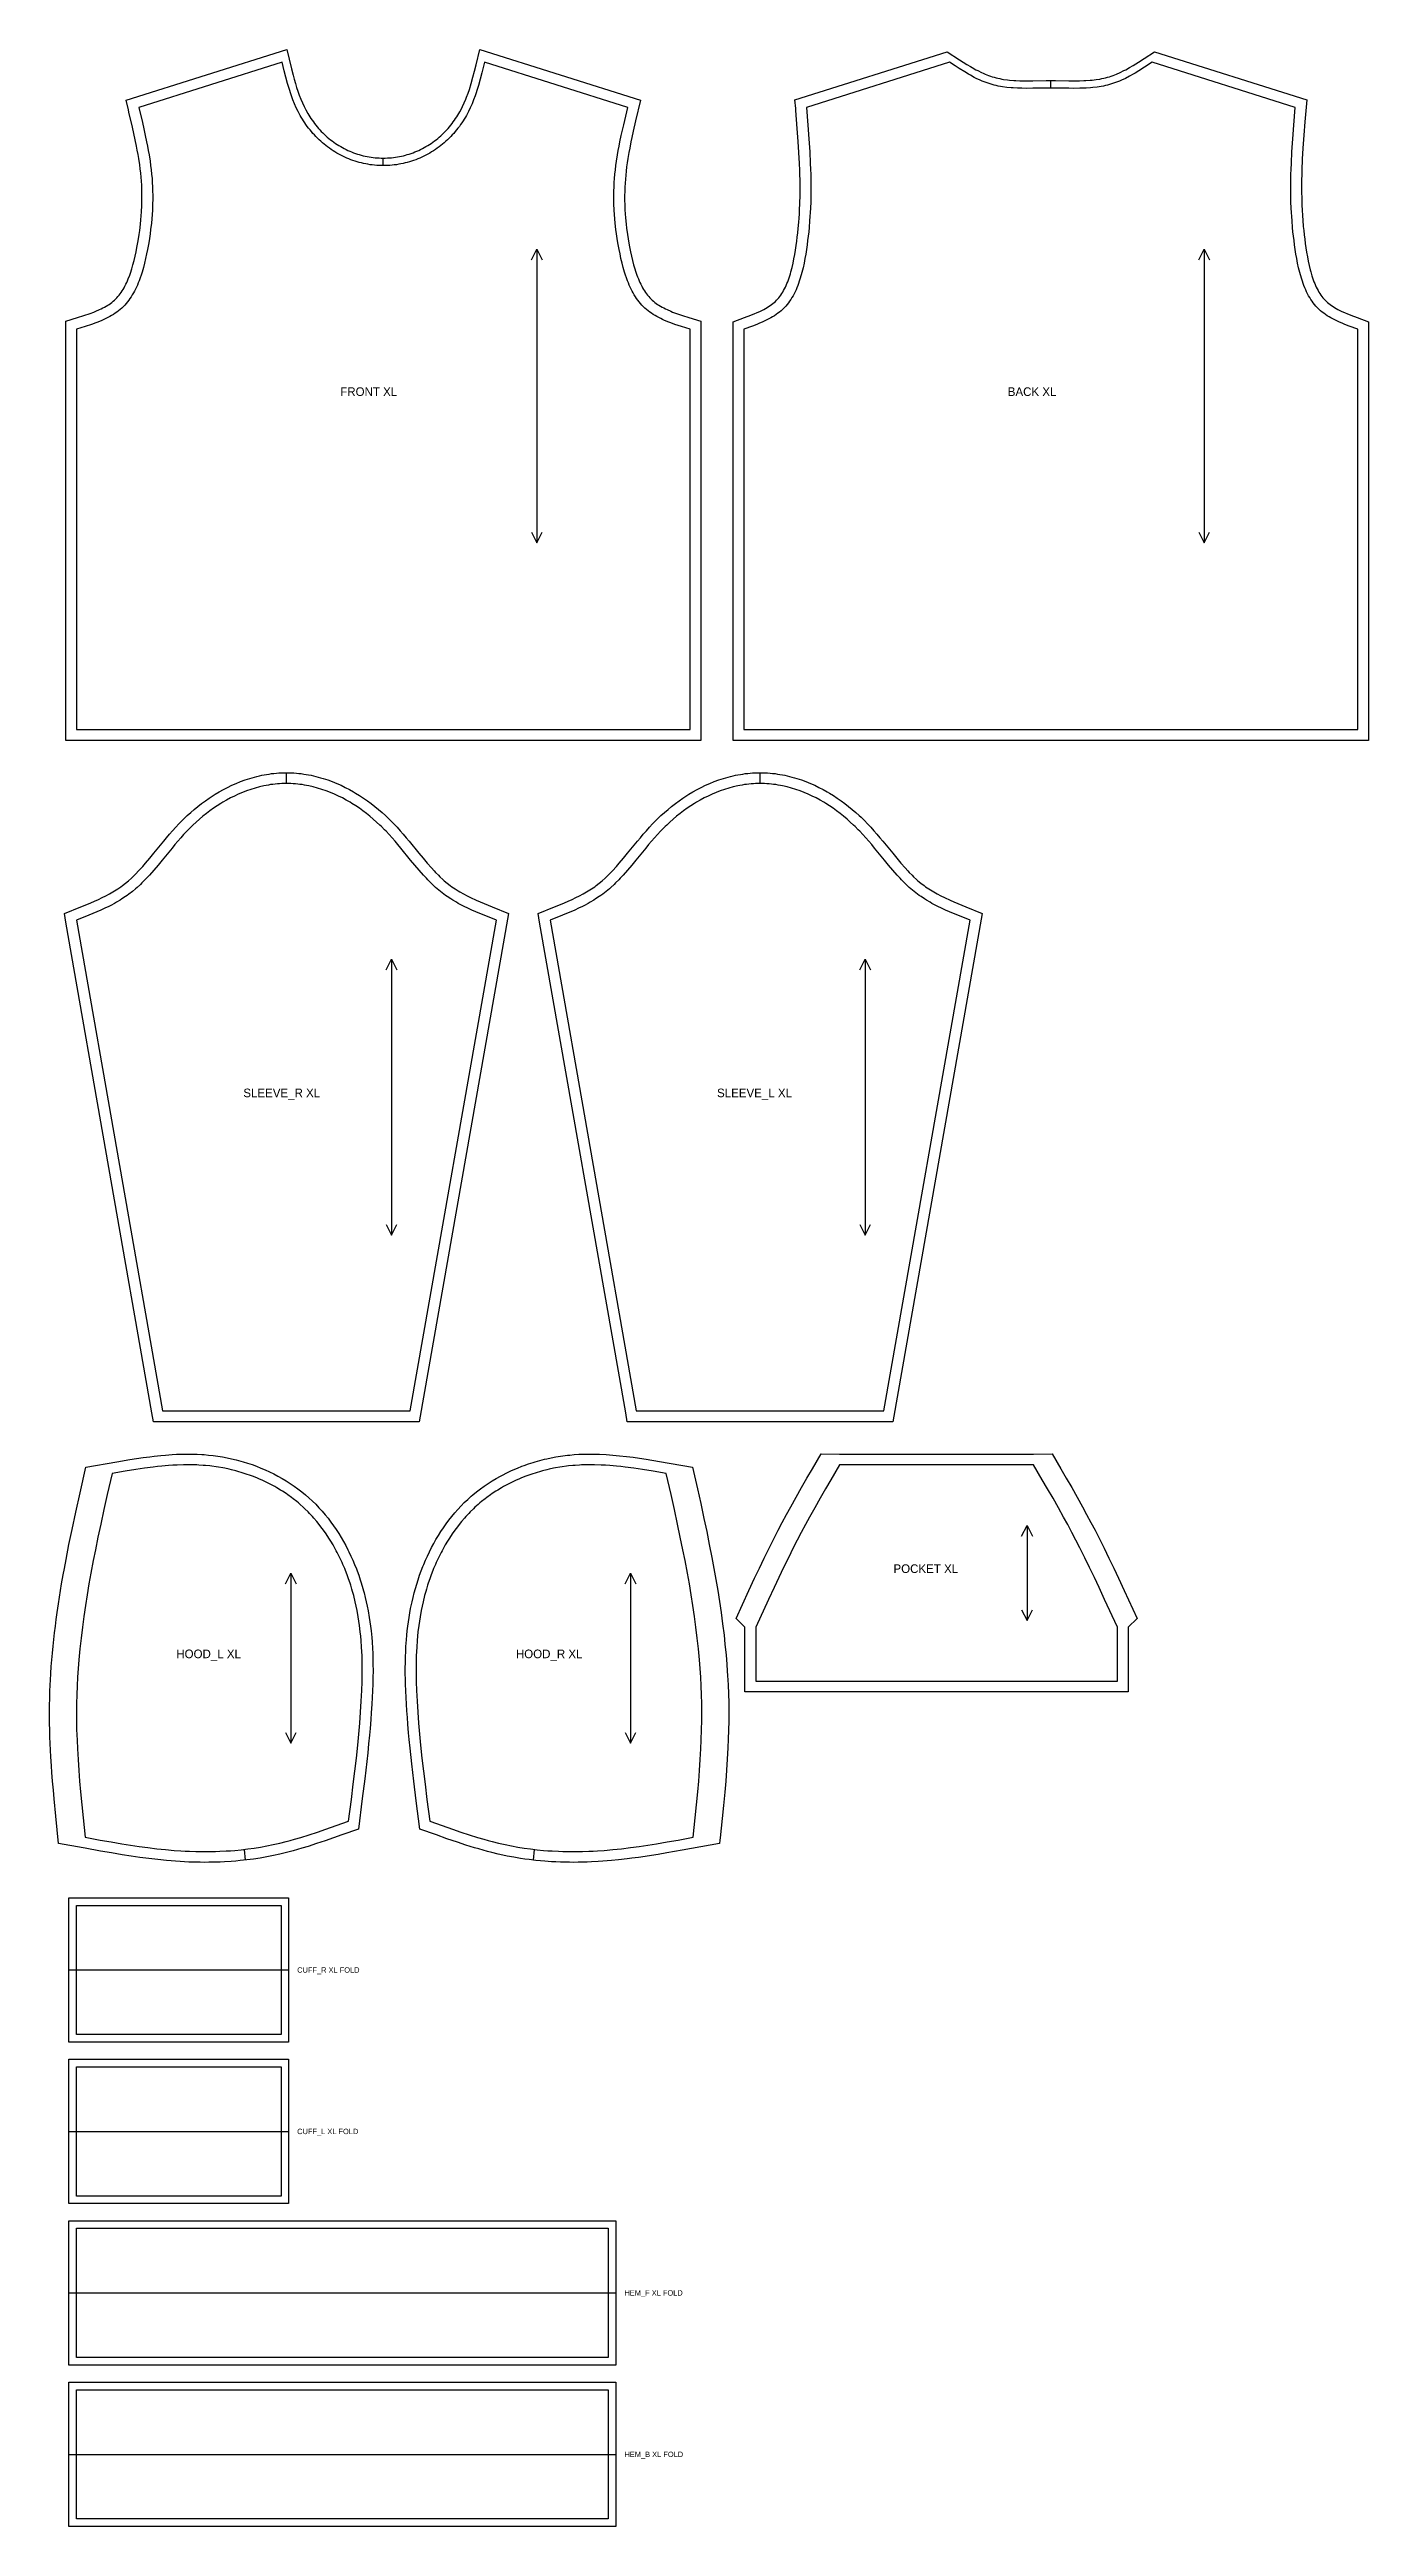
# Model space of a CAD drawing. Extents: x 10 to 1235, y 28 to 2329.
import ezdxf

# ---------------------------------------------------------------- set-up
doc = ezdxf.new("R2010")
doc.units = 0
for name, color, linetype in [('CUT', 7, 'CONTINUOUS'), ('FOLD', 6, 'CONTINUOUS'), ('GRAIN', 3, 'CONTINUOUS'), ('NOTCH', 1, 'CONTINUOUS'), ('SEW', 5, 'CONTINUOUS'), ('TEXT', 2, 'CONTINUOUS')]:
    doc.layers.add(name, color=color, linetype=linetype)

msp = doc.modelspace()

# ---------------------------------------------------------------- linework, layer by layer
at = {"layer": 'CUT'}
for points in [[(83.271, 2273.028), (81.121, 2282.075), (230.296, 2329.183), (234.744, 2311.16), (236.244, 2305.353), (237.283, 2301.53), (238.367, 2297.753), (239.505, 2294.026), (240.708, 2290.356), (241.985, 2286.746), (243.346, 2283.203), (244.801, 2279.731), (246.36, 2276.334), (248.031, 2273.015), (249.826, 2269.778), (250.772, 2268.192), (251.776, 2266.59), (252.817, 2265.008), (253.896, 2263.446), (255.011, 2261.904), (256.163, 2260.384), (257.349, 2258.887), (258.57, 2257.414), (259.825, 2255.967), (261.112, 2254.546), (262.431, 2253.153), (263.78, 2251.788), (265.16, 2250.453), (266.569, 2249.15), (268.007, 2247.878), (269.472, 2246.639), (270.963, 2245.435), (272.48, 2244.265), (274.022, 2243.132), (275.588, 2242.037), (277.176, 2240.979), (278.787, 2239.961), (280.42, 2238.983), (282.072, 2238.047), (283.745, 2237.152), (285.427, 2236.305), (287.13, 2235.5), (288.852, 2234.736), (290.592, 2234.014), (292.349, 2233.334), (294.121, 2232.696), (295.909, 2232.101), (297.711, 2231.549), (299.525, 2231.04), (301.351, 2230.574), (303.187, 2230.152), (305.032, 2229.774), (306.886, 2229.439), (308.747, 2229.148), (310.614, 2228.902), (312.486, 2228.7), (314.362, 2228.542), (316.24, 2228.43), (318.12, 2228.362), (320, 2228.34), (321.88, 2228.362), (323.76, 2228.43), (325.638, 2228.542), (327.514, 2228.7), (329.386, 2228.902), (331.253, 2229.148), (333.114, 2229.439), (334.968, 2229.774), (336.813, 2230.152), (338.649, 2230.574), (340.475, 2231.04), (342.289, 2231.549), (344.091, 2232.101), (345.879, 2232.696), (347.651, 2233.334), (349.408, 2234.014), (351.148, 2234.736), (352.87, 2235.5), (354.573, 2236.305), (356.255, 2237.152), (357.928, 2238.047), (359.58, 2238.983), (361.213, 2239.961), (362.824, 2240.979), (364.412, 2242.037), (365.978, 2243.132), (367.52, 2244.265), (369.037, 2245.435), (370.528, 2246.639), (371.993, 2247.878), (373.431, 2249.15), (374.84, 2250.453), (376.22, 2251.788), (377.569, 2253.153), (378.888, 2254.546), (380.175, 2255.967), (381.43, 2257.414), (382.651, 2258.887), (383.837, 2260.384), (384.989, 2261.904), (386.104, 2263.446), (387.183, 2265.008), (388.224, 2266.59), (389.228, 2268.192), (391.087, 2271.386), (392.819, 2274.664), (393.64, 2276.334), (395.199, 2279.731), (396.654, 2283.203), (397.346, 2284.966), (398.664, 2288.543), (399.902, 2292.184), (401.633, 2297.753), (403.241, 2303.436), (404.762, 2309.216), (406.233, 2315.073), (409.704, 2329.183), (558.879, 2282.075), (554.377, 2263.082), (552.114, 2253.204), (550.827, 2247.31), (550.009, 2243.396), (548.851, 2237.545), (548.132, 2233.659), (547.144, 2227.853), (546.551, 2223.997), (546.017, 2220.154), (545.545, 2216.323), (545.138, 2212.504), (544.804, 2208.722), (544.541, 2204.967), (544.346, 2201.209), (544.219, 2197.447), (544.159, 2193.678), (544.164, 2189.901), (544.296, 2184.216), (544.465, 2180.412), (544.699, 2176.594), (544.996, 2172.761), (545.561, 2166.978), (546.016, 2163.1), (546.814, 2157.242), (547.423, 2153.309), (548.451, 2147.363), (549.634, 2141.273), (550.51, 2137.201), (551.461, 2133.174), (552.496, 2129.211), (553.621, 2125.332), (554.219, 2123.431), (555.493, 2119.717), (556.169, 2117.91), (556.873, 2116.138), (557.604, 2114.405), (558.363, 2112.713), (559.151, 2111.064), (559.967, 2109.461), (560.812, 2107.905), (561.686, 2106.398), (562.59, 2104.942), (563.523, 2103.539), (564.485, 2102.19), (565.478, 2100.896), (566.5, 2099.658), (567.554, 2098.476), (568.639, 2097.351), (569.761, 2096.277), (570.899, 2095.276), (572.094, 2094.305), (573.346, 2093.364), (574.653, 2092.452), (576.015, 2091.566), (577.432, 2090.707), (578.902, 2089.873), (580.424, 2089.064), (581.996, 2088.277), (583.616, 2087.513), (586.99, 2086.046), (588.74, 2085.34), (592.354, 2083.978), (598.02, 2082.028), (603.922, 2080.143), (615, 2076.715), (615, 1687.34), (25, 1687.34), (25, 2076.715), (36.078, 2080.143), (41.98, 2082.028), (47.646, 2083.978), (51.26, 2085.34), (53.01, 2086.046), (56.384, 2087.513), (58.004, 2088.277), (59.576, 2089.064), (61.098, 2089.873), (62.568, 2090.707), (63.985, 2091.566), (65.347, 2092.452), (66.654, 2093.364), (67.906, 2094.305), (69.101, 2095.276), (70.239, 2096.277), (71.361, 2097.351), (72.446, 2098.476), (73.5, 2099.658), (74.522, 2100.896), (75.515, 2102.19), (76.477, 2103.539), (77.41, 2104.942), (78.314, 2106.398), (79.188, 2107.905), (80.033, 2109.461), (80.849, 2111.064), (81.637, 2112.713), (82.396, 2114.405), (83.127, 2116.138), (84.507, 2119.717), (85.157, 2121.559), (86.379, 2125.332), (87.504, 2129.211), (88.539, 2133.174), (89.49, 2137.201), (90.366, 2141.273), (91.176, 2145.37), (92.249, 2151.334), (93.186, 2157.242), (93.733, 2161.153), (94.439, 2166.978), (94.831, 2170.838), (95.16, 2174.679), (95.426, 2178.505), (95.704, 2184.216), (95.808, 2188.009), (95.847, 2191.79), (95.82, 2195.563), (95.726, 2199.329), (95.565, 2203.089), (95.336, 2206.845), (95.039, 2210.599), (94.667, 2214.412), (94.227, 2218.237), (93.723, 2222.074), (92.856, 2227.853), (92.21, 2231.721), (91.514, 2235.6), (90.773, 2239.492), (89.586, 2245.352), (88.322, 2251.237), (86.996, 2257.147), (83.745, 2271.033)], [(703.034, 2274.518), (702.378, 2282.472), (843.849, 2327.147), (855.046, 2319.768), (858.48, 2317.549), (861.897, 2315.399), (865.301, 2313.339), (867, 2312.348), (870.393, 2310.457), (872.088, 2309.561), (875.476, 2307.88), (877.17, 2307.1), (878.864, 2306.361), (880.56, 2305.667), (882.257, 2305.02), (883.956, 2304.42), (885.659, 2303.87), (887.363, 2303.371), (889.087, 2302.916), (890.831, 2302.504), (892.596, 2302.132), (894.382, 2301.798), (896.187, 2301.501), (899.858, 2301.01), (901.721, 2300.813), (905.505, 2300.505), (907.423, 2300.391), (911.309, 2300.231), (915.257, 2300.15), (919.264, 2300.13), (923.324, 2300.156), (935.775, 2300.318), (940, 2300.34), (944.225, 2300.318), (956.676, 2300.156), (960.736, 2300.13), (966.724, 2300.181), (970.643, 2300.3), (972.577, 2300.391), (976.396, 2300.645), (978.279, 2300.813), (981.987, 2301.239), (985.618, 2301.798), (987.404, 2302.132), (989.169, 2302.504), (990.913, 2302.916), (992.637, 2303.371), (994.341, 2303.87), (996.044, 2304.42), (997.743, 2305.02), (999.44, 2305.667), (1001.136, 2306.361), (1004.524, 2307.88), (1007.912, 2309.561), (1009.607, 2310.457), (1013, 2312.348), (1016.4, 2314.357), (1021.52, 2317.549), (1026.678, 2320.897), (1036.151, 2327.147), (1177.622, 2282.472), (1175.953, 2262.116), (1174.999, 2249.773), (1174.16, 2237.505), (1173.589, 2227.35), (1173.166, 2217.267), (1173.046, 2213.256), (1172.926, 2207.383), (1172.877, 2201.59), (1172.886, 2197.736), (1173.008, 2190.036), (1173.195, 2184.257), (1173.368, 2180.398), (1173.704, 2174.593), (1173.98, 2170.708), (1174.475, 2164.853), (1174.862, 2160.927), (1175.295, 2156.98), (1175.777, 2153.009), (1176.307, 2149.012), (1176.889, 2144.987), (1177.541, 2140.829), (1178.256, 2136.691), (1179.043, 2132.595), (1179.914, 2128.561), (1180.877, 2124.612), (1181.397, 2122.675), (1182.517, 2118.892), (1183.119, 2117.051), (1183.749, 2115.248), (1184.41, 2113.484), (1185.101, 2111.762), (1185.822, 2110.086), (1186.575, 2108.457), (1187.359, 2106.877), (1188.174, 2105.349), (1189.022, 2103.874), (1189.902, 2102.454), (1190.814, 2101.09), (1191.759, 2099.783), (1192.737, 2098.534), (1193.749, 2097.344), (1194.796, 2096.211), (1195.885, 2095.132), (1196.998, 2094.121), (1198.176, 2093.138), (1199.417, 2092.182), (1200.721, 2091.251), (1202.088, 2090.345), (1203.515, 2089.461), (1205.002, 2088.6), (1206.545, 2087.76), (1209.79, 2086.138), (1213.229, 2084.584), (1215.013, 2083.828), (1218.695, 2082.35), (1224.455, 2080.182), (1235, 2076.345), (1235, 1687.34), (645, 1687.34), (645, 2076.345), (655.545, 2080.182), (661.305, 2082.35), (664.987, 2083.828), (666.771, 2084.584), (670.21, 2086.138), (673.455, 2087.76), (674.998, 2088.6), (676.485, 2089.461), (677.912, 2090.345), (679.279, 2091.251), (680.583, 2092.182), (681.824, 2093.138), (683.002, 2094.121), (684.115, 2095.132), (685.204, 2096.211), (686.251, 2097.344), (687.263, 2098.534), (688.241, 2099.783), (689.186, 2101.09), (690.098, 2102.454), (690.978, 2103.874), (691.826, 2105.349), (692.641, 2106.877), (693.425, 2108.457), (694.178, 2110.086), (694.899, 2111.762), (695.59, 2113.484), (696.251, 2115.248), (696.881, 2117.051), (698.057, 2120.768), (698.603, 2122.675), (699.617, 2126.575), (700.533, 2130.569), (701.361, 2134.637), (702.11, 2138.756), (702.792, 2142.907), (703.408, 2147.003), (703.964, 2151.014), (704.47, 2154.998), (704.927, 2158.957), (705.337, 2162.893), (705.866, 2168.761), (706.164, 2172.652), (706.418, 2176.53), (706.632, 2180.398), (706.877, 2186.184), (707.071, 2193.886), (707.114, 2197.736), (707.115, 2203.519), (707.074, 2207.383), (706.954, 2213.256), (706.834, 2217.267), (706.6, 2223.308), (706.084, 2233.435), (705.438, 2243.629), (704.535, 2255.936), (703.204, 2272.448)], [(25.15, 1518.612), (23.738, 1526.664), (38.957, 1532.649), (44.561, 1534.916), (48.233, 1536.451), (51.846, 1538.016), (55.393, 1539.618), (58.866, 1541.265), (62.258, 1542.964), (65.562, 1544.723), (68.771, 1546.548), (71.881, 1548.446), (73.396, 1549.425), (76.345, 1551.446), (77.778, 1552.491), (80.611, 1554.689), (83.385, 1557.015), (86.108, 1559.462), (87.453, 1560.73), (90.114, 1563.347), (92.74, 1566.068), (96.633, 1570.324), (99.205, 1573.266), (103.049, 1577.811), (106.897, 1582.487), (116.044, 1593.716), (118.739, 1596.96), (121.488, 1600.202), (124.3, 1603.43), (127.184, 1606.634), (130.149, 1609.803), (131.663, 1611.367), (134.747, 1614.446), (137.904, 1617.452), (141.133, 1620.384), (144.434, 1623.235), (147.807, 1626.004), (151.251, 1628.686), (154.765, 1631.276), (158.35, 1633.772), (162.004, 1636.169), (163.857, 1637.329), (167.614, 1639.57), (171.439, 1641.702), (175.332, 1643.72), (179.291, 1645.62), (183.316, 1647.399), (187.408, 1649.052), (191.679, 1650.614), (196.014, 1652.033), (198.204, 1652.686), (200.408, 1653.3), (202.625, 1653.874), (204.854, 1654.408), (207.095, 1654.901), (209.347, 1655.351), (211.61, 1655.758), (213.882, 1656.121), (216.164, 1656.438), (218.453, 1656.709), (220.751, 1656.934), (223.055, 1657.11), (225.365, 1657.237), (227.681, 1657.314), (230, 1657.34), (232.319, 1657.314), (234.635, 1657.237), (236.945, 1657.11), (239.249, 1656.934), (241.547, 1656.709), (243.836, 1656.438), (246.118, 1656.121), (248.39, 1655.758), (250.653, 1655.351), (252.905, 1654.901), (255.146, 1654.408), (257.375, 1653.874), (259.592, 1653.3), (261.796, 1652.686), (263.986, 1652.033), (268.321, 1650.614), (272.592, 1649.052), (276.684, 1647.399), (280.709, 1645.62), (284.668, 1643.72), (288.561, 1641.702), (292.386, 1639.57), (294.273, 1638.463), (297.996, 1636.169), (301.65, 1633.772), (305.235, 1631.276), (308.749, 1628.686), (312.193, 1626.004), (315.566, 1623.235), (318.867, 1620.384), (322.096, 1617.452), (323.684, 1615.958), (326.804, 1612.915), (329.851, 1609.803), (332.816, 1606.634), (335.7, 1603.43), (338.512, 1600.202), (341.261, 1596.96), (343.956, 1593.716), (353.103, 1582.487), (356.951, 1577.811), (360.795, 1573.266), (364.659, 1568.883), (367.26, 1566.068), (368.569, 1564.695), (371.212, 1562.025), (372.547, 1560.73), (375.247, 1558.224), (376.615, 1557.015), (379.389, 1554.689), (382.222, 1552.491), (383.655, 1551.446), (386.604, 1549.425), (389.661, 1547.487), (391.229, 1546.548), (394.438, 1544.723), (397.742, 1542.964), (401.134, 1541.265), (406.372, 1538.812), (409.952, 1537.229), (413.596, 1535.68), (421.043, 1532.649), (436.262, 1526.664), (353.398, 1054.34), (106.602, 1054.34), (105.15, 1062.612)], [(465.15, 1518.612), (463.738, 1526.664), (478.957, 1532.649), (484.561, 1534.916), (488.233, 1536.451), (491.846, 1538.016), (495.393, 1539.618), (498.866, 1541.265), (502.258, 1542.964), (505.562, 1544.723), (508.771, 1546.548), (511.881, 1548.446), (513.396, 1549.425), (516.345, 1551.446), (517.778, 1552.491), (520.611, 1554.689), (523.385, 1557.015), (526.108, 1559.462), (527.453, 1560.73), (530.114, 1563.347), (532.74, 1566.068), (536.633, 1570.324), (539.205, 1573.266), (543.049, 1577.811), (546.897, 1582.487), (556.044, 1593.716), (558.739, 1596.96), (561.488, 1600.202), (564.3, 1603.43), (567.184, 1606.634), (570.149, 1609.803), (571.663, 1611.367), (574.747, 1614.446), (577.904, 1617.452), (581.133, 1620.384), (584.434, 1623.235), (587.807, 1626.004), (591.251, 1628.686), (594.765, 1631.276), (598.35, 1633.772), (602.004, 1636.169), (603.857, 1637.329), (607.614, 1639.57), (611.439, 1641.702), (615.332, 1643.72), (619.291, 1645.62), (623.316, 1647.399), (627.408, 1649.052), (631.679, 1650.614), (636.014, 1652.033), (638.204, 1652.686), (640.408, 1653.3), (642.625, 1653.874), (644.854, 1654.408), (647.095, 1654.901), (649.347, 1655.351), (651.61, 1655.758), (653.882, 1656.121), (656.164, 1656.438), (658.453, 1656.709), (660.751, 1656.934), (663.055, 1657.11), (665.365, 1657.237), (667.681, 1657.314), (670, 1657.34), (672.319, 1657.314), (674.635, 1657.237), (676.945, 1657.11), (679.249, 1656.934), (681.547, 1656.709), (683.836, 1656.438), (686.118, 1656.121), (688.39, 1655.758), (690.653, 1655.351), (692.905, 1654.901), (695.146, 1654.408), (697.375, 1653.874), (699.592, 1653.3), (701.796, 1652.686), (703.986, 1652.033), (708.321, 1650.614), (712.592, 1649.052), (716.684, 1647.399), (720.709, 1645.62), (724.668, 1643.72), (728.561, 1641.702), (732.386, 1639.57), (734.273, 1638.463), (737.996, 1636.169), (741.65, 1633.772), (745.235, 1631.276), (748.749, 1628.686), (752.193, 1626.004), (755.566, 1623.235), (758.867, 1620.384), (762.096, 1617.452), (763.684, 1615.958), (766.804, 1612.915), (769.851, 1609.803), (772.816, 1606.634), (775.7, 1603.43), (778.512, 1600.202), (781.261, 1596.96), (783.956, 1593.716), (793.103, 1582.487), (796.951, 1577.811), (800.795, 1573.266), (804.659, 1568.883), (807.26, 1566.068), (808.569, 1564.695), (811.212, 1562.025), (812.547, 1560.73), (815.247, 1558.224), (816.615, 1557.015), (819.389, 1554.689), (822.222, 1552.491), (823.655, 1551.446), (826.604, 1549.425), (829.661, 1547.487), (831.229, 1546.548), (834.438, 1544.723), (837.742, 1542.964), (841.134, 1541.265), (846.372, 1538.812), (849.952, 1537.229), (853.596, 1535.68), (861.043, 1532.649), (876.262, 1526.664), (793.398, 1054.34), (546.602, 1054.34), (545.15, 1062.612)], [(41.212, 658.434), (18.47, 662.595), (15.856, 687.808), (14.275, 704.033), (13.536, 712.185), (12.843, 720.362), (12.205, 728.566), (11.767, 734.736), (11.245, 742.986), (10.905, 749.191), (10.614, 755.411), (10.374, 761.646), (10.19, 767.897), (10.066, 774.162), (10.005, 780.443), (10.012, 786.739), (10.057, 790.977), (10.183, 797.329), (10.377, 803.674), (10.64, 810.01), (10.851, 814.23), (11.22, 820.552), (11.651, 826.865), (12.142, 833.168), (12.691, 839.461), (13.295, 845.744), (13.952, 852.016), (14.662, 858.276), (15.421, 864.525), (16.228, 870.762), (17.08, 876.987), (18.284, 885.266), (19.236, 891.46), (20.226, 897.641), (21.254, 903.807), (22.679, 912.006), (23.784, 918.125), (25.298, 926.225), (28.06, 940.333), (30.945, 954.363), (34.358, 970.309), (38.298, 988.148), (43.735, 1012.261), (72.389, 1017.164), (84.589, 1019.186), (90.725, 1020.142), (96.886, 1021.04), (103.072, 1021.863), (107.209, 1022.363), (113.436, 1023.028), (117.602, 1023.406), (123.872, 1023.865), (128.065, 1024.091), (134.377, 1024.298), (138.599, 1024.34), (142.832, 1024.299), (147.075, 1024.171), (151.328, 1023.949), (153.459, 1023.802), (157.727, 1023.432), (162.003, 1022.955), (166.297, 1022.367), (170.585, 1021.669), (174.863, 1020.861), (179.127, 1019.944), (183.375, 1018.919), (187.601, 1017.785), (189.705, 1017.177), (193.892, 1015.881), (198.05, 1014.478), (202.173, 1012.967), (206.258, 1011.349), (210.302, 1009.624), (214.3, 1007.792), (218.249, 1005.853), (222.145, 1003.808), (225.984, 1001.657), (229.761, 999.399), (233.473, 997.035), (237.116, 994.564), (240.685, 991.988), (244.177, 989.305), (247.587, 986.516), (250.892, 983.638), (254.086, 980.68), (257.184, 977.632), (260.188, 974.497), (263.097, 971.281), (265.913, 967.987), (268.634, 964.619), (271.263, 961.179), (273.799, 957.673), (276.243, 954.104), (278.596, 950.475), (280.858, 946.789), (283.029, 943.051), (285.11, 939.264), (287.102, 935.431), (288.065, 933.498), (289.924, 929.603), (291.695, 925.67), (293.378, 921.703), (294.974, 917.705), (295.739, 915.696), (297.205, 911.658), (298.584, 907.597), (299.242, 905.559), (300.493, 901.471), (301.658, 897.367), (302.209, 895.313), (303.247, 891.197), (304.203, 887.074), (305.08, 882.945), (305.879, 878.811), (306.94, 872.602), (307.559, 868.458), (308.109, 864.311), (308.595, 860.163), (309.205, 853.938), (309.537, 849.788), (309.931, 843.565), (310.127, 839.417), (310.327, 833.2), (310.401, 829.058), (310.431, 822.853), (310.37, 816.657), (310.227, 810.473), (310.009, 804.303), (309.724, 798.149), (309.382, 792.011), (308.846, 783.827), (308.389, 777.638), (307.717, 769.405), (307.169, 763.244), (306.387, 755.047), (305.549, 746.869), (304.663, 738.709), (302.771, 722.437), (300.503, 704.197), (296.839, 675.924), (281.456, 670.408), (273.707, 667.668), (265.914, 664.975), (258.071, 662.356), (250.173, 659.836), (244.209, 658.027), (240.212, 656.867), (236.197, 655.747), (230.141, 654.149), (224.041, 652.661), (217.894, 651.294), (211.73, 650.066), (205.593, 648.99), (199.435, 648.05), (193.258, 647.244), (187.067, 646.567), (182.933, 646.186), (178.795, 645.861), (172.581, 645.473), (168.436, 645.28), (164.29, 645.138), (158.07, 645.019), (153.924, 645), (149.781, 645.029), (143.571, 645.159), (139.436, 645.303), (135.306, 645.49), (131.182, 645.72), (127.065, 645.991), (122.955, 646.304), (118.78, 646.663), (110.463, 647.495), (102.189, 648.465), (93.954, 649.556), (85.756, 650.751), (77.592, 652.033), (67.433, 653.733), (57.317, 655.51), (43.221, 658.067)], [(632.716, 665.665), (632.394, 662.595), (597.581, 656.235), (583.431, 653.733), (575.307, 652.365), (569.194, 651.382), (563.062, 650.443), (556.91, 649.556), (550.737, 648.727), (546.61, 648.21), (538.325, 647.273), (532.083, 646.663), (527.908, 646.304), (523.798, 645.991), (519.681, 645.72), (513.493, 645.391), (509.36, 645.225), (505.223, 645.105), (501.083, 645.029), (496.939, 645), (492.794, 645.019), (488.647, 645.086), (484.501, 645.202), (480.355, 645.37), (476.21, 645.589), (469.999, 646.017), (465.863, 646.37), (461.731, 646.779), (455.545, 647.498), (451.429, 648.05), (447.321, 648.661), (441.177, 649.692), (435.029, 650.868), (430.915, 651.735), (426.823, 652.661), (420.723, 654.149), (416.68, 655.203), (412.657, 656.302), (408.651, 657.442), (404.663, 658.622), (396.734, 661.082), (388.864, 663.655), (379.101, 666.989), (369.407, 670.408), (354.025, 675.924), (350.619, 702.174), (348.338, 720.407), (346.429, 736.672), (344.889, 750.956), (344.078, 759.143), (343.508, 765.296), (342.802, 773.518), (342.318, 779.699), (341.875, 785.893), (341.482, 792.011), (341.139, 798.149), (340.855, 804.303), (340.637, 810.473), (340.532, 814.595), (340.443, 820.786), (340.432, 824.92), (340.494, 831.128), (340.592, 835.271), (340.828, 841.491), (341.05, 845.639), (341.485, 851.863), (341.847, 856.013), (342.269, 860.163), (342.754, 864.311), (343.305, 868.458), (343.923, 872.602), (344.612, 876.742), (345.375, 880.879), (346.661, 887.074), (347.617, 891.197), (348.655, 895.313), (349.778, 899.421), (350.986, 903.517), (352.279, 907.597), (353.659, 911.658), (355.125, 915.696), (356.677, 919.708), (357.486, 921.703), (359.169, 925.67), (360.94, 929.603), (362.799, 933.498), (364.746, 937.353), (366.783, 941.164), (368.909, 944.927), (371.125, 948.639), (373.433, 952.297), (375.831, 955.896), (378.321, 959.434), (380.903, 962.908), (383.579, 966.312), (386.347, 969.644), (389.209, 972.899), (392.166, 976.075), (395.217, 979.167), (398.363, 982.17), (401.605, 985.083), (403.277, 986.516), (406.686, 989.305), (410.178, 991.988), (413.747, 994.564), (417.39, 997.035), (421.102, 999.399), (424.88, 1001.657), (428.718, 1003.808), (430.659, 1004.844), (434.582, 1006.836), (438.556, 1008.721), (440.561, 1009.624), (444.605, 1011.349), (448.691, 1012.967), (450.748, 1013.736), (454.889, 1015.193), (459.062, 1016.543), (461.159, 1017.177), (465.373, 1018.365), (469.61, 1019.445), (471.736, 1019.944), (476, 1020.861), (480.278, 1021.669), (482.421, 1022.032), (486.713, 1022.675), (491, 1023.207), (493.137, 1023.432), (497.405, 1023.802), (501.663, 1024.072), (505.912, 1024.246), (510.15, 1024.33), (512.265, 1024.34), (516.486, 1024.298), (520.697, 1024.178), (526.992, 1023.865), (533.262, 1023.406), (539.506, 1022.818), (545.725, 1022.119), (551.918, 1021.323), (558.087, 1020.448), (564.232, 1019.51), (576.448, 1017.507), (607.128, 1012.261), (611.68, 992.099), (614.765, 978.25), (617.798, 964.339), (620.337, 952.363), (622.803, 940.333), (625.18, 928.246), (627.08, 918.125), (628.905, 907.91), (630.637, 897.641), (632.267, 887.332), (633.784, 876.987), (635.179, 866.606), (636.444, 856.191), (637.356, 847.836), (638.362, 837.365), (639.055, 828.967), (639.507, 822.657), (639.774, 818.446), (640.224, 810.01), (640.559, 801.56), (640.773, 793.095), (640.861, 784.638), (640.825, 776.254), (640.673, 767.897), (640.416, 759.566), (640.061, 751.263), (639.495, 740.921), (638.809, 730.621), (638.02, 720.362), (637.147, 710.145), (636.01, 697.937), (634.803, 685.787), (632.926, 667.67)], [(665.864, 803.34), (655.864, 803.34), (655.864, 863.34), (647.678, 871.662), (659.646, 897.706), (664.859, 908.889), (669.263, 918.206), (673.732, 927.517), (678.278, 936.815), (682.913, 946.094), (686.692, 953.499), (690.541, 960.884), (694.447, 968.214), (698.362, 975.397), (703.323, 984.304), (708.341, 993.139), (713.401, 1001.911), (718.485, 1010.629), (726.628, 1024.486), (743.864, 1024.34), (923.864, 1024.34), (941.099, 1024.486), (949.242, 1010.629), (954.326, 1001.911), (959.386, 993.139), (964.404, 984.304), (969.365, 975.397), (973.28, 968.214), (977.186, 960.884), (981.035, 953.499), (984.814, 946.094), (989.449, 936.815), (993.995, 927.517), (998.464, 918.206), (1002.868, 908.889), (1008.081, 897.706), (1020.049, 871.662), (1011.864, 863.34), (1011.864, 803.34), (1001.864, 803.34)], [(28, 612), (232, 612), (232, 478), (28, 478)], [(28, 462), (232, 462), (232, 328), (28, 328)], [(28, 312), (536, 312), (536, 178), (28, 178)], [(28, 162), (536, 162), (536, 28), (28, 28)]]:
    msp.add_lwpolyline(points, close=True, dxfattribs=at)
at = {"layer": 'FOLD'}
for points in [[(28, 545), (232, 545)], [(28, 395), (232, 395)], [(28, 245), (536, 245)], [(28, 95), (536, 95)]]:
    msp.add_lwpolyline(points, dxfattribs=at)
at = {"layer": 'GRAIN'}
for points in [[(457.5, 2133.74), (462.5, 2143.74), (467.5, 2133.74)], [(462.5, 2143.74), (462.5, 1870.94)], [(1077.5, 2133.74), (1082.5, 2143.74), (1087.5, 2133.74)], [(1082.5, 2143.74), (1082.5, 1870.94)], [(457.5, 1880.94), (462.5, 1870.94), (467.5, 1880.94)], [(1077.5, 1880.94), (1082.5, 1870.94), (1087.5, 1880.94)], [(322.5, 1474.1), (327.5, 1484.1), (332.5, 1474.1)], [(327.5, 1484.1), (327.5, 1227.58)], [(762.5, 1474.1), (767.5, 1484.1), (772.5, 1474.1)], [(767.5, 1484.1), (767.5, 1227.58)], [(322.5, 1237.58), (327.5, 1227.58), (332.5, 1237.58)], [(762.5, 1237.58), (767.5, 1227.58), (772.5, 1237.58)], [(912.864, 948.06), (917.864, 958.06), (922.864, 948.06)], [(917.864, 958.06), (917.864, 869.62)], [(229.074, 903.724), (234.074, 913.724), (239.074, 903.724)], [(234.074, 913.724), (234.074, 755.615)], [(544.506, 903.724), (549.506, 913.724), (554.506, 903.724)], [(549.506, 913.724), (549.506, 755.615)], [(912.864, 879.62), (917.864, 869.62), (922.864, 879.62)], [(229.074, 765.615), (234.074, 755.615), (239.074, 765.615)], [(544.506, 765.615), (549.506, 755.615), (554.506, 765.615)]]:
    msp.add_lwpolyline(points, dxfattribs=at)
at = {"layer": 'NOTCH'}
for points in [[(940, 2293.34), (940, 2300.34)], [(320, 2221.34), (320, 2228.34)], [(230, 1647.34), (230, 1657.34)], [(670, 1647.34), (670, 1657.34)], [(190.644, 657.007), (191.787, 647.073)], [(460.22, 657.007), (459.077, 647.073)]]:
    msp.add_lwpolyline(points, dxfattribs=at)
at = {"layer": 'SEW'}
for points in [[(93, 2275.34), (96.287, 2261.368), (97.647, 2255.381), (98.954, 2249.394), (100.192, 2243.406), (100.973, 2239.415), (101.711, 2235.424), (102.403, 2231.433), (103.343, 2225.446), (103.898, 2221.456), (104.39, 2217.465), (104.815, 2213.475), (105.165, 2209.512), (105.44, 2205.575), (105.645, 2201.637), (105.778, 2197.696), (105.841, 2193.75), (105.835, 2189.798), (105.76, 2185.839), (105.521, 2179.884), (105.277, 2175.902), (104.967, 2171.907), (104.592, 2167.899), (103.907, 2161.86), (103.371, 2157.813), (102.771, 2153.748), (102.109, 2149.664), (101, 2143.5), (100.16, 2139.254), (99.245, 2135.003), (98.244, 2130.766), (97.147, 2126.559), (95.941, 2122.403), (95.294, 2120.349), (93.905, 2116.301), (93.161, 2114.312), (92.382, 2112.349), (91.565, 2110.415), (90.711, 2108.511), (89.818, 2106.641), (88.884, 2104.806), (87.907, 2103.008), (86.888, 2101.251), (85.823, 2099.536), (84.712, 2097.866), (83.554, 2096.243), (82.346, 2094.668), (81.089, 2093.146), (79.779, 2091.677), (78.417, 2090.264), (77, 2088.91), (75.558, 2087.641), (74.065, 2086.428), (72.523, 2085.268), (70.935, 2084.158), (69.302, 2083.097), (67.628, 2082.082), (65.913, 2081.109), (64.162, 2080.177), (62.375, 2079.283), (60.556, 2078.425), (58.707, 2077.599), (54.927, 2076.037), (53, 2075.295), (49.087, 2073.877), (43.101, 2071.877), (35, 2069.34), (35, 1697.34), (605, 1697.34), (605, 2069.34), (596.899, 2071.877), (590.913, 2073.877), (587, 2075.295), (585.073, 2076.037), (581.293, 2077.599), (579.444, 2078.425), (577.625, 2079.283), (575.838, 2080.177), (574.087, 2081.109), (572.372, 2082.082), (570.698, 2083.097), (569.065, 2084.158), (567.477, 2085.268), (565.935, 2086.428), (564.442, 2087.641), (563, 2088.91), (561.583, 2090.264), (560.221, 2091.677), (558.911, 2093.146), (557.654, 2094.668), (556.446, 2096.243), (555.288, 2097.866), (554.177, 2099.536), (553.112, 2101.251), (552.093, 2103.008), (551.116, 2104.806), (550.182, 2106.641), (549.289, 2108.511), (548.435, 2110.415), (547.618, 2112.349), (546.839, 2114.312), (546.095, 2116.301), (544.706, 2120.349), (544.059, 2122.403), (542.853, 2126.559), (541.756, 2130.766), (540.755, 2135.003), (539.84, 2139.254), (539, 2143.5), (537.891, 2149.664), (537.229, 2153.748), (536.629, 2157.813), (536.093, 2161.86), (535.408, 2167.899), (535.033, 2171.907), (534.723, 2175.902), (534.479, 2179.884), (534.24, 2185.839), (534.165, 2189.798), (534.159, 2193.75), (534.222, 2197.696), (534.355, 2201.637), (534.56, 2205.575), (534.835, 2209.512), (535.185, 2213.475), (535.61, 2217.465), (536.102, 2221.456), (536.657, 2225.446), (537.597, 2231.433), (538.289, 2235.424), (539.027, 2239.415), (539.808, 2243.406), (541.046, 2249.394), (543.255, 2259.373), (547, 2275.34), (414, 2317.34), (411.544, 2307.48), (409.996, 2301.599), (408.346, 2295.768), (407.169, 2291.917), (405.919, 2288.101), (405.263, 2286.208), (403.88, 2282.456), (402.395, 2278.752), (400.795, 2275.104), (399.071, 2271.515), (397.209, 2267.992), (396.224, 2266.256), (395.2, 2264.54), (394.114, 2262.807), (392.987, 2261.095), (391.82, 2259.405), (390.614, 2257.738), (389.37, 2256.096), (388.088, 2254.479), (386.769, 2252.888), (385.414, 2251.325), (384.024, 2249.79), (382.6, 2248.285), (381.142, 2246.811), (379.65, 2245.368), (378.127, 2243.959), (376.573, 2242.584), (374.988, 2241.243), (373.373, 2239.939), (371.729, 2238.672), (370.058, 2237.444), (368.358, 2236.255), (366.633, 2235.106), (364.881, 2234), (363.105, 2232.935), (361.304, 2231.915), (359.48, 2230.94), (357.644, 2230.015), (355.787, 2229.136), (353.91, 2228.303), (352.013, 2227.516), (350.099, 2226.776), (348.168, 2226.081), (346.222, 2225.433), (344.26, 2224.832), (342.286, 2224.278), (340.299, 2223.772), (338.301, 2223.312), (336.293, 2222.9), (334.276, 2222.536), (332.251, 2222.22), (330.219, 2221.952), (328.182, 2221.732), (326.141, 2221.56), (324.096, 2221.438), (322.048, 2221.364), (320, 2221.34), (317.952, 2221.364), (315.904, 2221.438), (313.859, 2221.56), (311.818, 2221.732), (309.781, 2221.952), (307.749, 2222.22), (305.724, 2222.536), (303.707, 2222.9), (301.699, 2223.312), (299.701, 2223.772), (297.714, 2224.278), (295.74, 2224.832), (293.778, 2225.433), (291.832, 2226.081), (289.901, 2226.776), (287.987, 2227.516), (286.09, 2228.303), (284.213, 2229.136), (282.356, 2230.015), (280.52, 2230.94), (278.696, 2231.915), (276.895, 2232.935), (275.119, 2234), (273.367, 2235.106), (271.642, 2236.255), (269.942, 2237.444), (268.271, 2238.672), (266.627, 2239.939), (265.012, 2241.243), (263.427, 2242.584), (261.873, 2243.959), (260.35, 2245.368), (258.858, 2246.811), (257.4, 2248.285), (255.976, 2249.79), (254.586, 2251.325), (253.231, 2252.888), (251.912, 2254.479), (250.63, 2256.096), (249.386, 2257.738), (248.18, 2259.405), (247.013, 2261.095), (245.886, 2262.807), (244.8, 2264.54), (243.776, 2266.256), (242.791, 2267.992), (240.929, 2271.515), (239.205, 2275.104), (237.605, 2278.752), (236.12, 2282.456), (234.737, 2286.208), (234.081, 2288.101), (232.831, 2291.917), (231.09, 2297.705), (229.479, 2303.555), (227.956, 2309.448), (226, 2317.34)], [(713, 2275.34), (714.344, 2258.777), (715.271, 2246.376), (716.068, 2234.01), (716.59, 2223.743), (716.828, 2217.603), (716.95, 2213.518), (717.098, 2205.555), (717.123, 2199.64), (717.096, 2195.699), (716.935, 2187.811), (716.713, 2181.88), (716.515, 2177.914), (716.275, 2173.937), (715.991, 2169.946), (715.482, 2163.928), (715.084, 2159.892), (714.639, 2155.833), (714.144, 2151.749), (713.598, 2147.639), (713, 2143.5), (712.326, 2139.207), (711.583, 2134.901), (710.756, 2130.601), (709.833, 2126.326), (708.801, 2122.095), (708.239, 2120.003), (707.018, 2115.876), (706.354, 2113.847), (705.653, 2111.843), (704.914, 2109.868), (704.133, 2107.924), (703.311, 2106.012), (702.444, 2104.137), (701.532, 2102.299), (700.573, 2100.502), (699.564, 2098.748), (698.506, 2097.04), (697.395, 2095.379), (696.23, 2093.769), (695.01, 2092.211), (693.733, 2090.709), (692.397, 2089.264), (691, 2087.88), (689.569, 2086.58), (688.082, 2085.338), (686.541, 2084.151), (684.949, 2083.014), (683.309, 2081.926), (681.624, 2080.883), (679.897, 2079.882), (678.132, 2078.92), (676.33, 2077.995), (674.496, 2077.103), (672.631, 2076.24), (668.825, 2074.594), (666.889, 2073.804), (662.966, 2072.276), (655, 2069.34), (655, 1697.34), (1225, 1697.34), (1225, 2069.34), (1217.034, 2072.276), (1213.111, 2073.804), (1211.175, 2074.594), (1207.369, 2076.24), (1205.504, 2077.103), (1203.67, 2077.995), (1201.868, 2078.92), (1200.103, 2079.882), (1198.376, 2080.883), (1196.691, 2081.926), (1195.051, 2083.014), (1193.459, 2084.151), (1191.918, 2085.338), (1190.431, 2086.58), (1189, 2087.88), (1187.603, 2089.264), (1186.267, 2090.709), (1184.99, 2092.211), (1183.77, 2093.769), (1182.605, 2095.379), (1181.494, 2097.04), (1180.436, 2098.748), (1179.427, 2100.502), (1178.468, 2102.299), (1177.556, 2104.137), (1176.689, 2106.012), (1175.867, 2107.924), (1175.086, 2109.868), (1174.347, 2111.843), (1173.646, 2113.847), (1172.982, 2115.876), (1171.761, 2120.003), (1171.199, 2122.095), (1170.167, 2126.326), (1169.244, 2130.601), (1168.417, 2134.901), (1167.674, 2139.207), (1167, 2143.5), (1166.402, 2147.639), (1165.856, 2151.749), (1165.361, 2155.833), (1164.916, 2159.892), (1164.518, 2163.928), (1164.009, 2169.946), (1163.725, 2173.937), (1163.485, 2177.914), (1163.287, 2181.88), (1163.065, 2187.811), (1162.904, 2195.699), (1162.877, 2199.64), (1162.902, 2205.555), (1163.05, 2213.518), (1163.172, 2217.603), (1163.41, 2223.743), (1163.932, 2234.01), (1164.729, 2246.376), (1165.656, 2258.777), (1167, 2275.34), (1034, 2317.34), (1027.034, 2312.772), (1021.783, 2309.445), (1018.259, 2307.312), (1016.488, 2306.279), (1012.925, 2304.293), (1009.329, 2302.431), (1005.694, 2300.712), (1003.86, 2299.913), (1002.014, 2299.158), (1000.156, 2298.449), (998.285, 2297.788), (996.4, 2297.18), (994.513, 2296.627), (992.611, 2296.126), (990.697, 2295.673), (988.769, 2295.266), (986.829, 2294.904), (984.878, 2294.583), (982.915, 2294.301), (978.958, 2293.846), (976.964, 2293.668), (972.95, 2293.401), (970.93, 2293.306), (966.868, 2293.183), (960.727, 2293.13), (956.606, 2293.156), (944.162, 2293.319), (940, 2293.34), (933.759, 2293.296), (923.394, 2293.156), (917.22, 2293.133), (913.132, 2293.183), (909.07, 2293.306), (905.039, 2293.521), (903.036, 2293.668), (899.058, 2294.056), (895.122, 2294.583), (893.171, 2294.904), (891.231, 2295.266), (889.303, 2295.673), (887.389, 2296.126), (885.487, 2296.627), (883.6, 2297.18), (881.715, 2297.788), (879.844, 2298.449), (877.986, 2299.158), (876.14, 2299.913), (874.306, 2300.712), (870.671, 2302.431), (868.869, 2303.345), (865.289, 2305.272), (863.512, 2306.279), (859.976, 2308.368), (854.713, 2311.649), (851.222, 2313.905), (846, 2317.34)], [(35, 1520.34), (115, 1064.34), (345, 1064.34), (425, 1520.34), (413.528, 1524.893), (409.738, 1526.454), (405.978, 1528.053), (402.255, 1529.699), (398.576, 1531.4), (394.949, 1533.167), (393.156, 1534.078), (389.62, 1535.96), (387.878, 1536.934), (384.45, 1538.953), (382.766, 1540), (379.462, 1542.176), (377.844, 1543.308), (376.25, 1544.47), (373.107, 1546.908), (370.056, 1549.466), (368.563, 1550.786), (365.636, 1553.502), (364.199, 1554.896), (361.375, 1557.749), (359.986, 1559.205), (357.246, 1562.172), (353.219, 1566.738), (349.265, 1571.413), (345.355, 1576.164), (336.24, 1587.355), (333.598, 1590.534), (330.925, 1593.688), (328.21, 1596.804), (325.447, 1599.875), (322.625, 1602.89), (321.19, 1604.372), (318.271, 1607.287), (316.787, 1608.717), (313.77, 1611.523), (310.688, 1614.252), (307.544, 1616.901), (304.336, 1619.466), (301.067, 1621.943), (297.737, 1624.33), (294.347, 1626.622), (290.898, 1628.815), (289.151, 1629.874), (285.614, 1631.914), (282.02, 1633.847), (278.369, 1635.67), (274.662, 1637.378), (270.901, 1638.969), (267.03, 1640.459), (263.051, 1641.838), (259.025, 1643.077), (254.956, 1644.171), (250.852, 1645.114), (248.788, 1645.526), (246.717, 1645.899), (244.641, 1646.23), (242.559, 1646.52), (240.472, 1646.767), (238.382, 1646.971), (236.289, 1647.131), (234.194, 1647.246), (232.097, 1647.316), (230, 1647.34), (227.903, 1647.316), (225.806, 1647.246), (223.711, 1647.131), (221.618, 1646.971), (219.528, 1646.767), (217.441, 1646.52), (215.359, 1646.23), (213.283, 1645.899), (211.212, 1645.526), (209.148, 1645.114), (205.044, 1644.171), (200.975, 1643.077), (196.949, 1641.838), (192.97, 1640.459), (189.099, 1638.969), (185.338, 1637.378), (181.631, 1635.67), (177.98, 1633.847), (174.386, 1631.914), (170.849, 1629.874), (169.102, 1628.815), (165.653, 1626.622), (162.263, 1624.33), (158.933, 1621.943), (155.664, 1619.466), (152.456, 1616.901), (149.312, 1614.252), (146.23, 1611.523), (143.213, 1608.717), (141.729, 1607.287), (138.81, 1604.372), (137.375, 1602.89), (134.553, 1599.875), (131.79, 1596.804), (129.075, 1593.688), (126.402, 1590.534), (123.76, 1587.355), (114.645, 1576.164), (110.735, 1571.413), (106.781, 1566.738), (102.754, 1562.172), (100.014, 1559.205), (98.625, 1557.749), (95.801, 1554.896), (94.364, 1553.502), (91.437, 1550.786), (89.944, 1549.466), (86.893, 1546.908), (83.75, 1544.47), (82.156, 1543.308), (80.538, 1542.176), (77.234, 1540), (75.55, 1538.953), (72.122, 1536.934), (70.38, 1535.96), (66.844, 1534.078), (65.051, 1533.167), (61.424, 1531.4), (57.745, 1529.699), (54.022, 1528.053), (50.262, 1526.454), (46.472, 1524.893)], [(475, 1520.34), (555, 1064.34), (785, 1064.34), (865, 1520.34), (853.528, 1524.893), (849.738, 1526.454), (845.978, 1528.053), (842.255, 1529.699), (838.576, 1531.4), (834.949, 1533.167), (833.156, 1534.078), (829.62, 1535.96), (827.878, 1536.934), (824.45, 1538.953), (822.766, 1540), (819.462, 1542.176), (817.844, 1543.308), (816.25, 1544.47), (813.107, 1546.908), (810.056, 1549.466), (808.563, 1550.786), (805.636, 1553.502), (804.199, 1554.896), (801.375, 1557.749), (799.986, 1559.205), (797.246, 1562.172), (793.219, 1566.738), (789.265, 1571.413), (785.355, 1576.164), (776.24, 1587.355), (773.598, 1590.534), (770.925, 1593.688), (768.21, 1596.804), (765.447, 1599.875), (762.625, 1602.89), (761.19, 1604.372), (758.271, 1607.287), (756.787, 1608.717), (753.77, 1611.523), (750.688, 1614.252), (747.544, 1616.901), (744.336, 1619.466), (741.067, 1621.943), (737.737, 1624.33), (734.347, 1626.622), (730.898, 1628.815), (729.151, 1629.874), (725.614, 1631.914), (722.02, 1633.847), (718.369, 1635.67), (714.662, 1637.378), (710.901, 1638.969), (707.03, 1640.459), (703.051, 1641.838), (699.025, 1643.077), (694.956, 1644.171), (690.852, 1645.114), (688.788, 1645.526), (686.717, 1645.899), (684.641, 1646.23), (682.559, 1646.52), (680.472, 1646.767), (678.382, 1646.971), (676.289, 1647.131), (674.194, 1647.246), (672.097, 1647.316), (670, 1647.34), (667.903, 1647.316), (665.806, 1647.246), (663.711, 1647.131), (661.618, 1646.971), (659.528, 1646.767), (657.441, 1646.52), (655.359, 1646.23), (653.283, 1645.899), (651.212, 1645.526), (649.148, 1645.114), (645.044, 1644.171), (640.975, 1643.077), (636.949, 1641.838), (632.97, 1640.459), (629.099, 1638.969), (625.338, 1637.378), (621.631, 1635.67), (617.98, 1633.847), (614.386, 1631.914), (610.849, 1629.874), (609.102, 1628.815), (605.653, 1626.622), (602.263, 1624.33), (598.933, 1621.943), (595.664, 1619.466), (592.456, 1616.901), (589.312, 1614.252), (586.23, 1611.523), (583.213, 1608.717), (581.729, 1607.287), (578.81, 1604.372), (577.375, 1602.89), (574.553, 1599.875), (571.79, 1596.804), (569.075, 1593.688), (566.402, 1590.534), (563.76, 1587.355), (554.645, 1576.164), (550.735, 1571.413), (546.781, 1566.738), (542.754, 1562.172), (540.014, 1559.205), (538.625, 1557.749), (535.801, 1554.896), (534.364, 1553.502), (531.437, 1550.786), (529.944, 1549.466), (526.893, 1546.908), (523.75, 1544.47), (522.156, 1543.308), (520.538, 1542.176), (517.234, 1540), (515.55, 1538.953), (512.122, 1536.934), (510.38, 1535.96), (506.844, 1534.078), (505.051, 1533.167), (501.424, 1531.4), (497.745, 1529.699), (494.022, 1528.053), (490.262, 1526.454), (486.472, 1524.893)], [(43.012, 668.271), (57.069, 665.714), (67.117, 663.936), (77.178, 662.233), (85.239, 660.947), (93.314, 659.745), (101.405, 658.645), (109.515, 657.661), (117.648, 656.811), (125.768, 656.114), (131.79, 655.701), (135.811, 655.477), (139.836, 655.295), (145.878, 655.102), (149.907, 655.028), (153.937, 655), (159.981, 655.045), (164.008, 655.134), (168.033, 655.271), (174.062, 655.571), (178.075, 655.835), (182.083, 656.15), (188.08, 656.723), (194.06, 657.418), (200.017, 658.239), (205.95, 659.189), (211.855, 660.271), (217.812, 661.505), (223.741, 662.867), (229.642, 664.347), (233.562, 665.393), (237.473, 666.485), (243.321, 668.198), (251.089, 670.608), (258.83, 673.139), (266.549, 675.765), (276.176, 679.143), (287.712, 683.271), (290.325, 703.443), (292.103, 717.574), (293.566, 729.699), (294.949, 741.841), (296.232, 754.004), (297.211, 764.158), (298.095, 774.332), (298.871, 784.529), (299.518, 794.627), (300.017, 804.713), (300.286, 812.787), (300.421, 820.862), (300.432, 824.898), (300.402, 828.932), (300.329, 832.964), (300.212, 836.993), (300.046, 841.019), (299.831, 845.041), (299.41, 851.065), (299.061, 855.074), (298.654, 859.077), (297.93, 865.069), (297.368, 869.054), (296.74, 873.031), (295.671, 878.979), (294.869, 882.933), (293.994, 886.877), (292.537, 892.772), (291.467, 896.688), (290.901, 898.642), (289.709, 902.537), (289.083, 904.478), (287.77, 908.344), (286.375, 912.186), (284.899, 916.001), (284.13, 917.897), (282.532, 921.665), (281.702, 923.536), (279.98, 927.249), (279.089, 929.091), (277.244, 932.742), (276.291, 934.55), (274.323, 938.132), (273.307, 939.904), (271.215, 943.408), (270.138, 945.14), (267.921, 948.559), (266.782, 950.246), (264.44, 953.574), (262.015, 956.835), (259.507, 960.027), (258.221, 961.596), (255.587, 964.679), (254.238, 966.191), (251.478, 969.156), (250.067, 970.607), (247.18, 973.447), (245.705, 974.834), (242.692, 977.541), (241.137, 978.874), (239.562, 980.183), (236.349, 982.73), (234.713, 983.967), (231.383, 986.371), (229.691, 987.536), (226.254, 989.795), (224.51, 990.889), (220.974, 993.002), (219.183, 994.023), (215.556, 995.99), (213.722, 996.937), (210.015, 998.757), (208.142, 999.63), (204.362, 1001.302), (202.455, 1002.1), (198.611, 1003.623), (196.675, 1004.346), (192.776, 1005.718), (188.846, 1006.99), (184.887, 1008.16), (182.899, 1008.707), (178.906, 1009.725), (176.903, 1010.195), (172.884, 1011.059), (170.87, 1011.452), (166.835, 1012.162), (164.815, 1012.477), (160.772, 1013.031), (158.757, 1013.268), (154.727, 1013.667), (152.711, 1013.83), (148.681, 1014.085), (146.665, 1014.179), (142.634, 1014.301), (138.602, 1014.34), (134.57, 1014.299), (128.522, 1014.101), (124.489, 1013.884), (120.456, 1013.604), (114.406, 1013.075), (110.372, 1012.656), (106.339, 1012.191), (98.271, 1011.136), (90.202, 1009.946), (80.116, 1008.323), (68.012, 1006.271), (63.577, 986.624), (60.511, 972.861), (57.507, 959.083), (54.999, 947.255), (52.57, 935.406), (50.617, 925.514), (48.374, 913.617), (46.59, 903.629), (44.899, 893.606), (43.311, 883.564), (41.836, 873.505), (40.482, 863.43), (39.257, 853.342), (38.169, 843.243), (37.227, 833.134), (36.585, 825.042), (36.045, 816.946), (35.612, 808.847), (35.292, 800.747), (35.087, 792.646), (35.002, 784.565), (35.037, 776.539), (35.182, 768.514), (35.508, 758.485), (35.873, 750.463), (36.447, 740.436), (37.137, 730.411), (37.926, 720.387), (38.798, 710.363), (39.933, 698.336), (41.137, 686.31)], [(607.852, 668.271), (609.727, 686.31), (610.931, 698.336), (612.065, 710.363), (612.938, 720.387), (613.727, 730.411), (614.417, 740.436), (614.99, 750.463), (615.356, 758.485), (615.681, 768.514), (615.827, 776.539), (615.861, 784.565), (615.777, 792.646), (615.572, 800.747), (615.251, 808.847), (614.819, 816.946), (614.279, 825.042), (613.636, 833.134), (612.694, 843.243), (611.607, 853.342), (610.382, 863.43), (609.027, 873.505), (607.552, 883.564), (605.965, 893.606), (604.274, 903.629), (602.489, 913.617), (600.246, 925.514), (598.294, 935.406), (595.865, 947.255), (593.357, 959.083), (590.352, 972.861), (587.287, 986.624), (582.852, 1006.271), (570.748, 1008.323), (560.661, 1009.946), (552.593, 1011.136), (544.525, 1012.191), (540.491, 1012.656), (536.457, 1013.075), (530.408, 1013.604), (526.375, 1013.884), (522.342, 1014.101), (516.293, 1014.299), (512.261, 1014.34), (508.23, 1014.301), (504.198, 1014.179), (502.183, 1014.085), (498.152, 1013.83), (496.137, 1013.667), (492.107, 1013.268), (490.092, 1013.031), (486.049, 1012.477), (484.028, 1012.162), (479.993, 1011.452), (477.979, 1011.059), (473.961, 1010.195), (471.957, 1009.725), (467.965, 1008.707), (465.976, 1008.16), (462.018, 1006.99), (458.087, 1005.718), (454.188, 1004.346), (452.252, 1003.623), (448.408, 1002.1), (446.502, 1001.302), (442.722, 999.63), (440.849, 998.757), (437.141, 996.937), (435.307, 995.99), (431.681, 994.023), (429.89, 993.002), (426.354, 990.889), (424.61, 989.795), (421.173, 987.536), (419.48, 986.371), (416.151, 983.967), (414.515, 982.73), (411.302, 980.183), (409.726, 978.874), (408.172, 977.541), (405.158, 974.834), (403.683, 973.447), (400.797, 970.607), (399.385, 969.156), (396.625, 966.191), (395.277, 964.679), (392.642, 961.596), (391.357, 960.027), (388.848, 956.835), (386.424, 953.574), (384.082, 950.246), (382.942, 948.559), (380.726, 945.14), (379.648, 943.408), (377.556, 939.904), (376.541, 938.132), (374.573, 934.55), (373.619, 932.742), (371.775, 929.091), (370.883, 927.249), (369.162, 923.536), (368.332, 921.665), (366.733, 917.897), (365.964, 916.001), (364.488, 912.186), (363.094, 908.344), (361.78, 904.478), (361.154, 902.537), (359.963, 898.642), (359.397, 896.688), (358.327, 892.772), (356.87, 886.877), (355.994, 882.933), (355.192, 878.979), (354.123, 873.031), (353.496, 869.054), (352.934, 865.069), (352.21, 859.077), (351.803, 855.074), (351.453, 851.065), (351.032, 845.041), (350.817, 841.019), (350.652, 836.993), (350.534, 832.964), (350.461, 828.932), (350.432, 824.898), (350.443, 820.862), (350.577, 812.787), (350.847, 804.713), (351.345, 794.627), (351.993, 784.529), (352.769, 774.332), (353.652, 764.158), (354.631, 754.004), (355.915, 741.841), (357.298, 729.699), (358.76, 717.574), (360.538, 703.443), (363.152, 683.271), (374.687, 679.143), (384.314, 675.765), (392.033, 673.139), (399.774, 670.608), (407.543, 668.198), (413.391, 666.485), (417.301, 665.393), (421.222, 664.347), (427.123, 662.867), (433.051, 661.505), (439.009, 660.271), (444.914, 659.189), (450.846, 658.239), (456.804, 657.418), (462.783, 656.723), (468.781, 656.15), (472.788, 655.835), (476.802, 655.571), (482.831, 655.271), (486.855, 655.134), (490.882, 655.045), (496.926, 655), (500.956, 655.028), (504.986, 655.102), (511.028, 655.295), (515.052, 655.477), (519.073, 655.701), (525.096, 656.114), (533.216, 656.811), (541.348, 657.661), (549.459, 658.645), (557.55, 659.745), (565.625, 660.947), (573.686, 662.233), (583.747, 663.936), (593.795, 665.714)], [(665.864, 813.34), (1001.864, 813.34), (1001.864, 863.34), (989.935, 889.297), (984.763, 900.39), (980.406, 909.61), (975.994, 918.801), (971.517, 927.957), (966.964, 937.074), (963.259, 944.334), (959.492, 951.562), (955.676, 958.722), (951.845, 965.751), (946.976, 974.494), (942.031, 983.199), (937.028, 991.872), (931.983, 1000.523), (923.864, 1014.34), (743.864, 1014.34), (735.744, 1000.523), (730.699, 991.872), (725.696, 983.199), (720.751, 974.494), (715.882, 965.751), (712.051, 958.722), (708.235, 951.562), (704.468, 944.334), (700.763, 937.074), (696.21, 927.957), (691.733, 918.801), (687.321, 909.61), (682.964, 900.39), (677.792, 889.297), (665.864, 863.34)], [(35, 605), (225, 605), (225, 485), (35, 485)], [(35, 455), (225, 455), (225, 335), (35, 335)], [(35, 305), (529, 305), (529, 185), (35, 185)], [(35, 155), (529, 155), (529, 35), (35, 35)]]:
    msp.add_lwpolyline(points, close=True, dxfattribs=at)

# ---------------------------------------------------------------- texts
at = {"layer": 'TEXT'}
for s, height, p in [('FRONT XL', 8, (280, 2007.34)), ('BACK XL', 8, (900, 2007.34)), ('SLEEVE_R XL', 8, (190, 1355.84)), ('SLEEVE_L XL', 8, (630, 1355.84)), ('POCKET XL', 8, (793.86, 913.84)), ('HOOD_L XL', 8, (127.72, 834.67)), ('HOOD_R XL', 8, (443.15, 834.67)), ('CUFF_R XL FOLD', 5, (240, 542.5)), ('CUFF_L XL FOLD', 5, (240, 392.5)), ('HEM_F XL FOLD', 5, (544, 242.5)), ('HEM_B XL FOLD', 5, (544, 92.5))]:
    msp.add_text(s, height=height, dxfattribs=at).set_placement(p)

doc.saveas('drawing.dxf')
